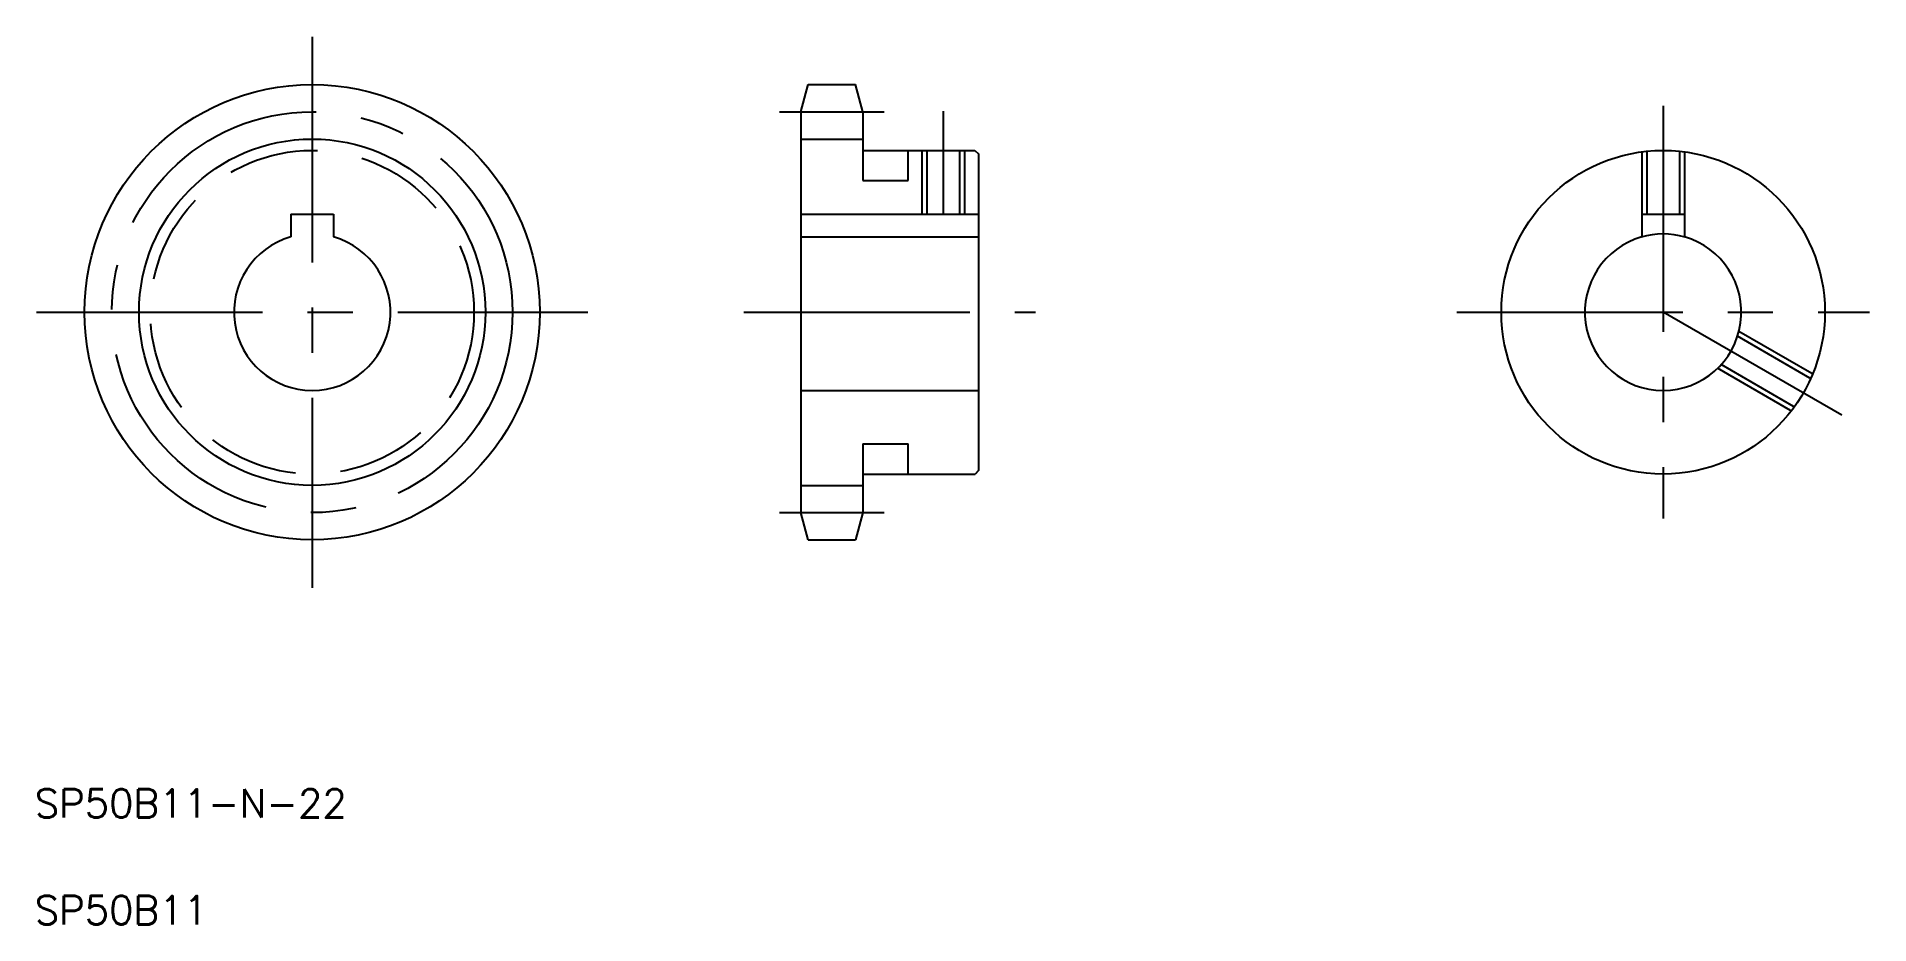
# Model space of a CAD drawing. Extents: x 10 to 268, y 10 to 135.
import ezdxf

# ---------------------------------------------------------------- set-up
doc = ezdxf.new("R2010")
doc.units = 0
doc.linetypes.add('CENTER', pattern=[50.8, 31.75, -6.35, 6.35, -6.35])
doc.linetypes.add('DASHED', pattern=[19.05, 12.7, -6.35])
doc.layers.get('0').update_dxf_attribs({"linetype": 'CONTINUOUS'})
doc.layers.add('CENTER', color=1, linetype='CENTER')
doc.styles.get("Standard").update_dxf_attribs({"font": 'txt', "bigfont": 'BIGFONT'})

msp = doc.modelspace()

# ---------------------------------------------------------------- linework, layer by layer
at = {"color": 7, "linetype": 'CONTINUOUS'}
for p, q in [((117.74, 124.24), (118.76, 128.07)), ((118.76, 128.07), (125.41, 128.07)), ((126.44, 124.24), (125.41, 128.07)), ((117.74, 124.24), (117.74, 67.89)), ((126.44, 124.24), (126.44, 118.82)), ((117.74, 120.42), (126.44, 120.42)), ((126.44, 118.82), (142.19, 118.82)), ((135.44, 118.82), (135.44, 109.87)), ((140.04, 118.82), (140.04, 109.87)), ((142.19, 118.82), (142.74, 118.32)), ((142.74, 118.32), (142.74, 73.82)), ((46.02, 109.87), (46.02, 106.65)), ((46.02, 109.87), (52.02, 109.87)), ((52.02, 109.87), (52.02, 106.65)), ((117.74, 109.87), (142.74, 109.87)), ((235.99, 109.87), (235.99, 106.65)), ((235.99, 109.87), (241.99, 109.87)), ((241.99, 109.87), (241.99, 106.65)), ((117.74, 106.65), (142.74, 106.65)), ((117.74, 85.07), (142.74, 85.07)), ((126.44, 73.32), (126.44, 67.89)), ((126.44, 73.32), (142.24, 73.32)), ((126.44, 72.73), (126.44, 72.73)), ((142.74, 73.82), (142.24, 73.32)), ((117.74, 71.72), (126.44, 71.72)), ((118.76, 64.07), (117.74, 67.89)), ((126.44, 67.89), (125.41, 64.07)), ((118.76, 64.07), (125.41, 64.07))]:
    msp.add_line(p, q, dxfattribs=at)
at = {"color": 3, "linetype": 'DASHED'}
for p, q in [((126.44, 118.82), (126.44, 114.57)), ((132.84, 114.57), (132.84, 118.82)), ((236.69, 118.58), (236.69, 109.87)), ((241.29, 118.58), (241.29, 109.87)), ((235.99, 118.46), (235.99, 109.87)), ((241.99, 118.46), (241.99, 109.87)), ((126.44, 114.57), (132.84, 114.57)), ((259.88, 87.47), (249.65, 93.37)), ((259.63, 86.8), (249.46, 92.68)), ((256.88, 82.27), (246.65, 88.18)), ((257.33, 82.82), (247.16, 88.7)), ((126.44, 77.57), (132.84, 77.57)), ((126.44, 77.57), (126.44, 73.32)), ((132.84, 73.32), (132.84, 77.57))]:
    msp.add_line(p, q, dxfattribs=at)
at = {"color": 3, "linetype": 'CONTINUOUS'}
for p, q in [((134.74, 118.82), (134.74, 109.87)), ((140.74, 118.82), (140.74, 109.87))]:
    msp.add_line(p, q, dxfattribs=at)
at = {"color": 7, "linetype": 'CONTINUOUS'}
for centre, radius in [((49.02, 96.07), 32), ((238.99, 96.07), 22.75)]:
    msp.add_circle(centre, radius, dxfattribs=at)
at = {"color": 3, "linetype": 'CONTINUOUS'}
msp.add_circle((49.02, 96.07), 24.35, dxfattribs=at)
at = {"color": 3, "linetype": 'DASHED'}
msp.add_circle((49.02, 96.07), 22.75, dxfattribs=at)
at = {"color": 7, "linetype": 'CONTINUOUS'}
for centre in [(49.02, 96.07), (238.99, 96.07)]:
    msp.add_arc(centre, 11, 105.8266, 74.1734, dxfattribs=at)
at = {"color": 3, "linetype": 'CONTINUOUS'}
msp.add_arc((238.99, 96.07), 11, 73.7398, 106.2602, dxfattribs=at)
at = {"layer": 'CENTER', "color": 1, "linetype": 'CENTER'}
for p, q in [((49.02, 134.81), (49.02, 57.32)), ((114.74, 124.24), (129.44, 124.24)), ((137.74, 124.32), (137.74, 109.87)), ((238.99, 125.07), (238.99, 67.07)), ((10.27, 96.07), (87.77, 96.07)), ((109.74, 96.07), (150.74, 96.07)), ((209.99, 96.07), (267.99, 96.07)), ((264.1, 81.57), (238.99, 96.07)), ((114.74, 67.89), (129.44, 67.89))]:
    msp.add_line(p, q, dxfattribs=at)
msp.add_circle((49.02, 96.07), 28.18, dxfattribs=at)

# ---------------------------------------------------------------- texts
at = {"color": 7, "linetype": 'CONTINUOUS'}
for s, p in [('SP50B11-N-22', (10, 25)), ('SP50B11', (10, 10))]:
    msp.add_text(s, height=4, dxfattribs=at).set_placement(p)

doc.saveas('drawing.dxf')
